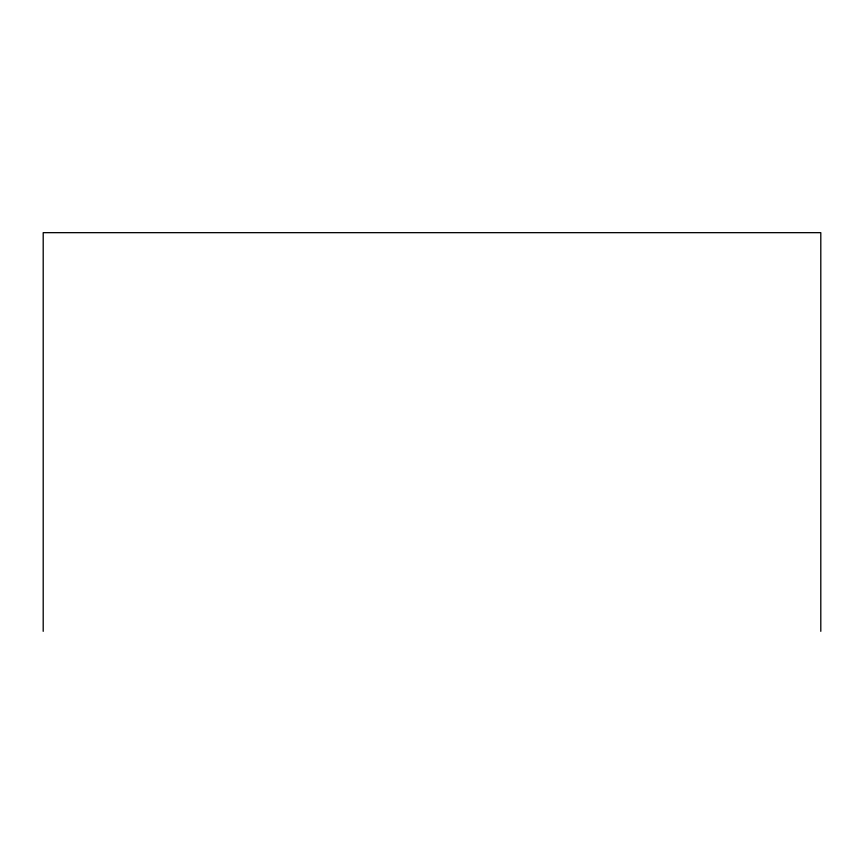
<?xml version="1.0" encoding="UTF-8"?>
<svg xmlns="http://www.w3.org/2000/svg" width="864" height="864" viewBox="0 0 864 864"><rect width="100%" height="100%" fill="white"/><g stroke="black" fill="none" stroke-linecap="round" stroke-linejoin="round"><path stroke-width="1.3" d="M820.8 631.336L820.8 232.664L43.2 232.664L43.2 631.336"/></g></svg>
